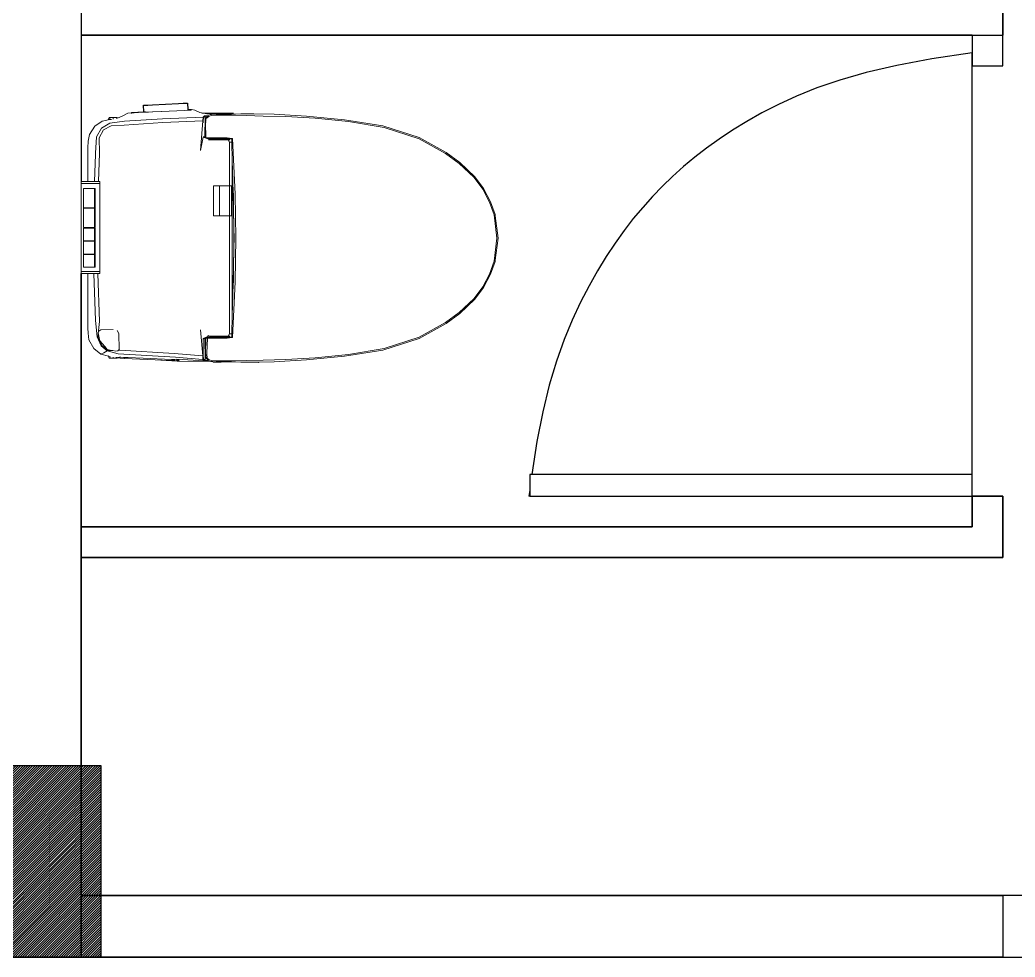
# Model space of a CAD drawing. Header units: millimetres. Extents: x 6923 to 14208, y 3430 to 4414.
# Drawn here: x 9152.6 to 9225.6, y 4097.4 to 4166.1 of the extents above; entities that cross this region are included whole.
import ezdxf

# ---------------------------------------------------------------- set-up
doc = ezdxf.new("R2010")
doc.units = ezdxf.units.MM
doc.linetypes.add('DASHED2', pattern=[0.375, 0.25, -0.125])
for name, color, linetype, lineweight in [('door', 104, 'Continuous', 25), ('Furniture', 252, 'Continuous', 0), ('wall', 160, 'Continuous', 35)]:
    doc.layers.add(name, color=color, linetype=linetype, lineweight=lineweight)
doc.layers.add('GRID LINE', color=12, linetype='DASHED2')
doc.layers.add('SectionCutEdges', color=7, linetype='Continuous')

msp = doc.modelspace()

# ---------------------------------------------------------------- hatches: boundary and pattern name
at = {"layer": 'GRID LINE', "linetype": 'DASHED2'}
h = msp.add_hatch(dxfattribs=at)
h.set_pattern_fill('ANSI31', color=5)
h.set_pattern_definition([(45, (-6277.06887, 3611.32997), (-0.0883883476, 0.0883883476), [])])
h.paths.add_polyline_path([(9147.76, 4111.41), (9147.76, 4106.409), (9147.76, 4101.905), (9146.606, 4101.905), (9146.606, 4097.41), (9156.76, 4097.41), (9156.76, 4111.41)])
h.paths.add_polyline_path([(9147.76, 4111.41), (9146.606, 4111.41), (9146.606, 4101.905), (9147.76, 4101.905), (9147.76, 4106.409)], flags=17)
h.paths.add_polyline_path([(9158.606, 4111.41), (9156.76, 4111.41), (9156.76, 4097.41), (9158.606, 4097.41)])

# ---------------------------------------------------------------- linework, layer by layer
for p, q in [((9161.691, 4159.833), (9161.78, 4159.837)), ((9161.718, 4159.345), (9161.691, 4159.833)), ((9161.78, 4159.837), (9162.025, 4159.849)), ((9162.025, 4159.849), (9162.359, 4159.865)), ((9162.359, 4159.865), (9164.261, 4159.958)), ((9164.261, 4159.958), (9164.595, 4159.974)), ((9164.595, 4159.974), (9164.84, 4159.986)), ((9164.84, 4159.986), (9164.929, 4159.99)), ((9164.929, 4159.99), (9164.956, 4159.519))]:
    msp.add_line(p, q)
at = {"layer": 'door'}
for p, q in [((9222.449, 4164.962), (9222.449, 4162.71)), ((9222.449, 4164.962), (9224.701, 4164.962)), ((9224.701, 4162.71), (9224.701, 4164.962)), ((9222.449, 4131.181), (9222.449, 4163.668)), ((9222.449, 4162.71), (9224.701, 4162.71)), ((9190.02, 4132.758), (9190.02, 4131.181)), ((9222.449, 4132.758), (9190.02, 4132.758)), ((9190.02, 4131.619), (9189.962, 4131.181)), ((9190.02, 4131.181), (9189.962, 4131.181)), ((9190.02, 4131.181), (9222.449, 4131.181)), ((9226.503, 4101.905), (9224.701, 4101.905)), ((9224.701, 4101.905), (9224.701, 4097.401)), ((9224.701, 4097.401), (9226.953, 4097.401))]:
    msp.add_line(p, q, dxfattribs=at)
msp.add_lwpolyline([(9222.449, 4163.668), (9219.5, 4163.23), (9216.928, 4162.748), (9214.692, 4162.23), (9212.748, 4161.679), (9211.054, 4161.102), (9209.568, 4160.504), (9208.245, 4159.89), (9207.043, 4159.266), (9205.926, 4158.637), (9204.881, 4158), (9203.901, 4157.354), (9202.979, 4156.695), (9202.109, 4156.023), (9201.283, 4155.333), (9200.495, 4154.623), (9199.739, 4153.892), (9199.007, 4153.135), (9198.298, 4152.348), (9197.608, 4151.522), (9196.935, 4150.651), (9196.277, 4149.729), (9195.63, 4148.749), (9194.994, 4147.704), (9194.364, 4146.587), (9193.741, 4145.389), (9193.13, 4144.088), (9192.539, 4142.659), (9191.977, 4141.079), (9191.451, 4139.323), (9190.97, 4137.367), (9190.54, 4135.187), (9190.17, 4132.758)], dxfattribs=at)
at = {"layer": 'Furniture'}
for p, q in [((9160.146, 4159.031), (9160.547, 4159.252)), ((9160.547, 4159.252), (9160.789, 4159.288)), ((9160.789, 4159.288), (9160.824, 4159.263)), ((9160.79, 4159.231), (9160.79, 4159.227)), ((9160.823, 4159.23), (9160.823, 4159.235)), ((9160.824, 4159.263), (9160.825, 4159.297)), ((9160.824, 4159.263), (9160.84, 4159.251)), ((9160.825, 4159.297), (9161.718, 4159.345)), ((9160.825, 4159.297), (9160.846, 4159.295)), ((9160.84, 4159.251), (9161.023, 4159.278)), ((9160.846, 4159.295), (9160.884, 4159.293)), ((9160.884, 4159.293), (9160.954, 4159.292)), ((9161.023, 4159.278), (9161.322, 4159.302)), ((9161.322, 4159.302), (9161.191, 4159.297)), ((9161.328, 4159.303), (9161.322, 4159.302)), ((9161.328, 4159.303), (9161.333, 4159.303)), ((9161.333, 4159.303), (9161.72, 4159.321)), ((9161.719, 4159.34), (9161.718, 4159.345)), ((9161.719, 4159.34), (9161.808, 4159.343)), ((9161.72, 4159.321), (9161.72, 4159.324)), ((9161.72, 4159.321), (9161.809, 4159.324)), ((9161.808, 4159.343), (9161.834, 4159.344)), ((9161.809, 4159.324), (9162.054, 4159.335)), ((9162.054, 4159.335), (9162.358, 4159.349)), ((9162.388, 4159.35), (9162.358, 4159.349)), ((9163.012, 4159.378), (9162.388, 4159.35)), ((9162.388, 4159.35), (9162.388, 4159.352)), ((9163.012, 4159.378), (9163.05, 4159.379)), ((9163.05, 4159.379), (9164.681, 4159.445)), ((9164.681, 4159.445), (9165.008, 4159.462)), ((9164.956, 4159.519), (9165.188, 4159.531)), ((9164.956, 4159.519), (9164.956, 4159.517)), ((9164.956, 4159.517), (9164.957, 4159.507)), ((9164.958, 4159.483), (9164.958, 4159.481)), ((9165.008, 4159.462), (9165.019, 4159.463)), ((9165.019, 4159.463), (9165.146, 4159.475)), ((9165.019, 4159.463), (9165.068, 4159.473)), ((9165.068, 4159.473), (9165.118, 4159.49)), ((9165.118, 4159.49), (9165.156, 4159.51)), ((9165.159, 4159.481), (9165.146, 4159.475)), ((9165.156, 4159.51), (9165.188, 4159.531)), ((9165.181, 4159.49), (9165.159, 4159.481)), ((9165.194, 4159.496), (9165.181, 4159.49)), ((9165.188, 4159.531), (9165.194, 4159.496)), ((9165.236, 4159.514), (9165.194, 4159.496)), ((9165.236, 4159.514), (9165.471, 4159.484)), ((9165.471, 4159.484), (9165.837, 4159.302)), ((9165.837, 4159.302), (9166.074, 4159.255)), ((9165.996, 4159.255), (9165.979, 4159.255)), ((9165.979, 4159.255), (9165.997, 4159.255)), ((9166.041, 4159.255), (9165.996, 4159.255)), ((9165.997, 4159.255), (9166.041, 4159.255)), ((9166.041, 4159.255), (9166.074, 4159.255)), ((9166.166, 4159.068), (9166.062, 4158.965)), ((9166.074, 4159.255), (9166.334, 4159.204)), ((9166.074, 4159.255), (9168.289, 4159.255)), ((9166.474, 4159.082), (9166.166, 4159.068)), ((9166.21, 4159.023), (9166.166, 4159.068)), ((9166.334, 4159.204), (9167.235, 4159.191)), ((9166.413, 4159.036), (9166.445, 4159.069)), ((9166.445, 4159.069), (9166.453, 4159.074)), ((9166.693, 4159.089), (9166.507, 4159.03)), ((9166.567, 4159.138), (9166.642, 4159.155)), ((9166.689, 4159.158), (9166.642, 4159.155)), ((9166.911, 4159.174), (9166.689, 4159.158)), ((9167.034, 4159.1), (9166.693, 4159.089)), ((9166.911, 4159.174), (9167.233, 4159.177)), ((9167.034, 4159.1), (9167.42, 4159.098)), ((9167.231, 4159.182), (9167.235, 4159.191)), ((9167.233, 4159.177), (9167.325, 4159.18)), ((9167.235, 4159.191), (9167.255, 4159.241)), ((9167.342, 4159.241), (9167.255, 4159.241)), ((9167.325, 4159.18), (9167.342, 4159.241)), ((9167.325, 4159.18), (9167.333, 4159.18)), ((9167.333, 4159.18), (9167.552, 4159.185)), ((9167.552, 4159.241), (9167.342, 4159.241)), ((9167.42, 4159.098), (9167.878, 4159.102)), ((9167.552, 4159.185), (9167.552, 4159.241)), ((9167.552, 4159.241), (9167.763, 4159.241)), ((9167.552, 4159.185), (9167.635, 4159.188)), ((9167.635, 4159.188), (9167.778, 4159.188)), ((9167.778, 4159.188), (9167.763, 4159.241)), ((9167.763, 4159.241), (9167.85, 4159.241)), ((9167.778, 4159.188), (9167.871, 4159.189)), ((9167.85, 4159.241), (9167.871, 4159.189)), ((9167.871, 4159.189), (9168.145, 4159.19)), ((9167.878, 4159.102), (9168.436, 4159.095)), ((9168.078, 4159.255), (9168.164, 4159.255)), ((9168.145, 4159.19), (9168.835, 4159.201)), ((9168.164, 4159.255), (9168.227, 4159.255)), ((9168.272, 4159.255), (9168.227, 4159.255)), ((9168.289, 4159.255), (9168.272, 4159.255)), ((9168.436, 4159.095), (9169.248, 4159.088)), ((9169.777, 4159.202), (9168.835, 4159.201)), ((9169.248, 4159.088), (9170.469, 4159.045)), ((9171.279, 4159.168), (9169.777, 4159.202)), ((9171.279, 4159.168), (9173.647, 4159.039)), ((9158.141, 4158.301), (9158.677, 4158.664)), ((9159.237, 4158.508), (9158.623, 4158.164)), ((9158.677, 4158.664), (9159.237, 4158.78)), ((9158.771, 4158.022), (9159.318, 4158.325)), ((9159.108, 4158.78), (9159.174, 4158.945)), ((9159.214, 4158.78), (9159.108, 4158.78)), ((9159.174, 4158.945), (9159.261, 4158.945)), ((9159.214, 4158.78), (9159.261, 4158.945)), ((9159.237, 4158.78), (9159.214, 4158.78)), ((9159.237, 4158.78), (9159.342, 4158.78)), ((9160.312, 4158.661), (9159.237, 4158.508)), ((9159.261, 4158.945), (9159.472, 4158.945)), ((9159.318, 4158.325), (9160.276, 4158.377)), ((9159.472, 4158.805), (9159.472, 4158.945)), ((9159.682, 4158.945), (9159.472, 4158.945)), ((9159.769, 4158.945), (9159.682, 4158.945)), ((9159.707, 4158.857), (9159.682, 4158.945)), ((9159.769, 4158.945), (9159.788, 4158.897)), ((9159.788, 4158.897), (9160.146, 4159.031)), ((9159.794, 4158.882), (9159.788, 4158.897)), ((9160.276, 4158.377), (9163.114, 4158.557)), ((9163.08, 4158.835), (9160.312, 4158.661)), ((9166.062, 4158.965), (9163.08, 4158.835)), ((9163.114, 4158.557), (9166.06, 4158.682)), ((9166.06, 4158.682), (9165.873, 4156.526)), ((9166.062, 4158.965), (9166.06, 4158.682)), ((9166.082, 4158.544), (9166.061, 4158.543)), ((9166.109, 4158.924), (9166.062, 4158.965)), ((9166.081, 4158.646), (9166.109, 4158.924)), ((9166.082, 4158.544), (9166.081, 4158.646)), ((9166.109, 4158.924), (9166.21, 4159.023)), ((9166.21, 4159.023), (9166.203, 4157.481)), ((9166.21, 4159.023), (9166.408, 4159.031)), ((9166.292, 4158.913), (9166.247, 4158.546)), ((9166.247, 4158.546), (9166.263, 4157.454)), ((9166.292, 4158.913), (9166.408, 4159.031)), ((9166.374, 4158.907), (9166.292, 4158.913)), ((9166.342, 4158.584), (9166.332, 4158.584)), ((9166.335, 4158.556), (9166.34, 4158.556)), ((9166.374, 4158.907), (9166.507, 4159.03)), ((9166.408, 4159.031), (9166.413, 4159.036)), ((9170.469, 4159.045), (9172.134, 4159.004)), ((9172.134, 4159.004), (9174.279, 4158.887)), ((9173.647, 4159.039), (9176.446, 4158.764)), ((9174.279, 4158.887), (9176.734, 4158.634)), ((9179.243, 4158.323), (9176.446, 4158.764)), ((9176.734, 4158.634), (9179.333, 4158.207)), ((9181.918, 4157.466), (9179.243, 4158.323)), ((9157.64, 4157.212), (9157.744, 4157.693)), ((9157.744, 4157.693), (9158.141, 4158.301)), ((9158.623, 4158.164), (9158.251, 4157.514)), ((9158.447, 4157.449), (9158.771, 4158.022)), ((9179.333, 4158.207), (9181.913, 4157.366)), ((9157.607, 4156.719), (9157.64, 4157.212)), ((9158.251, 4157.514), (9158.188, 4156.333)), ((9158.477, 4156.309), (9158.447, 4157.449)), ((9165.873, 4156.526), (9166.062, 4157.505)), ((9166.062, 4157.505), (9166.095, 4157.53)), ((9166.062, 4157.505), (9166.48, 4157.335)), ((9166.112, 4157.522), (9166.095, 4157.53)), ((9166.114, 4157.521), (9166.112, 4157.522)), ((9166.119, 4157.519), (9166.114, 4157.521)), ((9166.203, 4157.481), (9166.119, 4157.519)), ((9166.263, 4157.454), (9166.203, 4157.481)), ((9166.284, 4157.444), (9166.263, 4157.454)), ((9166.295, 4157.444), (9166.284, 4157.444)), ((9166.31, 4157.432), (9166.284, 4157.444)), ((9166.357, 4157.426), (9166.295, 4157.444)), ((9166.357, 4157.444), (9166.295, 4157.444)), ((9166.357, 4157.42), (9166.31, 4157.432)), ((9166.357, 4157.411), (9166.31, 4157.432)), ((9166.389, 4157.444), (9166.357, 4157.444)), ((9166.404, 4157.39), (9166.357, 4157.411)), ((9166.663, 4157.444), (9166.389, 4157.444)), ((9166.48, 4157.355), (9166.404, 4157.39)), ((9166.486, 4157.39), (9166.404, 4157.39)), ((9166.48, 4157.355), (9166.48, 4157.335)), ((9166.48, 4157.335), (9166.48, 4157.31)), ((9166.48, 4157.31), (9166.48, 4157.302)), ((9166.48, 4157.302), (9166.48, 4157.29)), ((9166.48, 4157.29), (9166.48, 4157.264)), ((9166.56, 4157.289), (9166.48, 4157.29)), ((9166.527, 4157.378), (9166.486, 4157.39)), ((9166.486, 4157.39), (9166.502, 4157.39)), ((9166.629, 4157.39), (9166.502, 4157.39)), ((9166.644, 4157.378), (9166.527, 4157.378)), ((9166.57, 4157.289), (9166.56, 4157.289)), ((9167.237, 4157.297), (9166.57, 4157.289)), ((9166.632, 4157.39), (9166.629, 4157.39)), ((9166.794, 4157.39), (9166.632, 4157.39)), ((9166.685, 4157.378), (9166.644, 4157.378)), ((9167.007, 4157.444), (9166.663, 4157.444)), ((9166.882, 4157.378), (9166.685, 4157.378)), ((9166.843, 4157.39), (9166.794, 4157.39)), ((9166.904, 4157.39), (9166.843, 4157.39)), ((9167.166, 4157.378), (9166.882, 4157.378)), ((9166.999, 4157.39), (9166.904, 4157.39)), ((9167.138, 4157.39), (9166.999, 4157.39)), ((9167.007, 4157.444), (9167.345, 4157.444)), ((9167.119, 4157.31), (9167.019, 4157.31)), ((9167.119, 4157.31), (9167.994, 4157.297)), ((9167.406, 4157.39), (9167.138, 4157.39)), ((9167.493, 4157.378), (9167.166, 4157.378)), ((9167.9, 4157.289), (9167.237, 4157.297)), ((9167.345, 4157.444), (9167.837, 4157.444)), ((9167.427, 4157.39), (9167.406, 4157.39)), ((9167.467, 4157.39), (9167.427, 4157.39)), ((9167.554, 4157.39), (9167.467, 4157.39)), ((9167.738, 4157.378), (9167.493, 4157.378)), ((9167.756, 4157.39), (9167.554, 4157.39)), ((9168.165, 4157.371), (9167.738, 4157.378)), ((9167.843, 4157.39), (9167.756, 4157.39)), ((9167.837, 4157.444), (9168.175, 4157.397)), ((9167.994, 4157.297), (9167.9, 4157.289)), ((9168.004, 4157.13), (9167.9, 4157.289)), ((9168.022, 4157.297), (9167.994, 4157.297)), ((9168.004, 4157.13), (9168.004, 4153.929)), ((9168.004, 4157.13), (9168.144, 4157.13)), ((9168.144, 4157.13), (9168.173, 4157.13)), ((9168.175, 4157.397), (9168.165, 4157.371)), ((9168.172, 4157.147), (9168.165, 4157.371)), ((9168.173, 4157.13), (9168.172, 4157.147)), ((9168.21, 4155.797), (9168.173, 4157.13)), ((9168.175, 4157.397), (9168.184, 4157.395)), ((9168.184, 4157.395), (9168.217, 4157.391)), ((9168.407, 4153.314), (9168.217, 4157.391)), ((9181.913, 4157.366), (9183.837, 4156.303)), ((9183.879, 4156.377), (9181.918, 4157.466)), ((9157.607, 4154.234), (9157.607, 4156.719)), ((9158.178, 4156.227), (9158.11, 4154.234)), ((9158.188, 4156.333), (9158.178, 4156.227)), ((9158.4, 4154.234), (9158.477, 4156.309)), ((9183.837, 4156.303), (9184.85, 4155.559)), ((9184.884, 4155.634), (9183.879, 4156.377)), ((9168.21, 4155.797), (9168.206, 4155.631)), ((9168.206, 4155.111), (9168.21, 4155.797)), ((9168.206, 4155.631), (9168.206, 4155.111)), ((9168.276, 4153.462), (9168.21, 4155.797)), ((9184.85, 4155.559), (9185.94, 4154.547)), ((9185.991, 4154.592), (9184.884, 4155.634)), ((9168.2, 4153.929), (9168.206, 4155.111)), ((9157.14, 4154.234), (9157.607, 4154.234)), ((9157.14, 4154.234), (9157.14, 4154.102)), ((9158.5, 4154.102), (9157.14, 4154.102)), ((9157.14, 4154.102), (9157.14, 4153.719)), ((9157.607, 4154.234), (9157.642, 4154.234)), ((9157.642, 4154.234), (9157.65, 4154.234)), ((9157.65, 4154.234), (9157.669, 4154.234)), ((9157.669, 4154.234), (9157.692, 4154.234)), ((9157.692, 4154.234), (9157.756, 4154.234)), ((9157.756, 4154.234), (9157.873, 4154.234)), ((9157.873, 4154.234), (9157.916, 4154.234)), ((9157.916, 4154.234), (9158.097, 4154.234)), ((9158.097, 4154.234), (9158.11, 4154.234)), ((9158.11, 4154.234), (9158.2, 4154.234)), ((9158.2, 4154.234), (9158.4, 4154.234)), ((9158.4, 4154.234), (9158.5, 4154.234)), ((9158.5, 4154.102), (9158.5, 4154.234)), ((9158.5, 4153.719), (9158.5, 4154.102)), ((9185.94, 4154.547), (9186.573, 4153.692)), ((9186.619, 4153.743), (9185.991, 4154.592)), ((9157.14, 4153.719), (9157.14, 4147.993)), ((9158.096, 4153.743), (9157.308, 4153.743)), ((9157.308, 4153.719), (9157.308, 4153.743)), ((9157.308, 4152.317), (9157.308, 4153.719)), ((9158.096, 4153.743), (9158.146, 4153.743)), ((9158.096, 4153.719), (9158.096, 4153.743)), ((9158.096, 4152.317), (9158.096, 4153.719)), ((9158.146, 4153.743), (9158.146, 4153.719)), ((9158.146, 4153.719), (9158.146, 4152.317)), ((9158.5, 4150.121), (9158.5, 4153.719)), ((9166.842, 4151.722), (9166.842, 4153.929)), ((9166.842, 4153.929), (9167.253, 4153.929)), ((9167.253, 4153.929), (9167.262, 4153.929)), ((9167.262, 4151.722), (9167.262, 4153.929)), ((9167.262, 4153.929), (9168.004, 4153.929)), ((9168.004, 4153.929), (9168.014, 4153.929)), ((9168.014, 4151.722), (9168.014, 4153.929)), ((9168.014, 4153.929), (9168.143, 4153.929)), ((9168.143, 4153.929), (9168.156, 4153.929)), ((9168.156, 4153.929), (9168.2, 4153.929)), ((9168.156, 4151.722), (9168.156, 4153.929)), ((9168.197, 4153.434), (9168.2, 4153.929)), ((9168.199, 4151.722), (9168.197, 4153.434)), ((9168.277, 4153.4), (9168.276, 4153.462)), ((9168.297, 4152.212), (9168.277, 4153.4)), ((9168.291, 4153.395), (9168.307, 4152.356)), ((9168.465, 4150.103), (9168.407, 4153.314)), ((9186.573, 4153.692), (9187.077, 4152.742)), ((9187.138, 4152.761), (9186.619, 4153.743)), ((9187.077, 4152.742), (9187.409, 4151.808)), ((9187.472, 4151.831), (9187.138, 4152.761)), ((9158.096, 4152.317), (9157.308, 4152.317)), ((9158.096, 4152.287), (9157.308, 4152.287)), ((9157.308, 4150.861), (9157.308, 4152.287)), ((9158.146, 4152.317), (9158.096, 4152.317)), ((9158.096, 4150.861), (9158.096, 4152.287)), ((9158.096, 4152.287), (9158.146, 4152.287)), ((9158.146, 4152.287), (9158.146, 4150.861)), ((9168.321, 4150.79), (9168.297, 4152.212)), ((9168.307, 4152.356), (9168.33, 4150.79)), ((9187.409, 4151.808), (9187.613, 4150.103)), ((9187.472, 4151.831), (9187.487, 4151.727)), ((9167.253, 4151.722), (9166.842, 4151.722)), ((9167.262, 4151.722), (9167.253, 4151.722)), ((9168.004, 4151.722), (9167.262, 4151.722)), ((9168.004, 4151.722), (9168.004, 4143.077)), ((9168.014, 4151.722), (9168.004, 4151.722)), ((9168.143, 4151.722), (9168.014, 4151.722)), ((9168.156, 4151.722), (9168.143, 4151.722)), ((9168.199, 4151.722), (9168.156, 4151.722)), ((9168.2, 4150.79), (9168.199, 4151.722)), ((9187.487, 4151.727), (9187.697, 4150.103)), ((9158.096, 4150.861), (9157.308, 4150.861)), ((9158.096, 4150.835), (9157.308, 4150.835)), ((9157.308, 4149.893), (9157.308, 4150.835)), ((9158.146, 4150.861), (9158.096, 4150.861)), ((9158.096, 4149.893), (9158.096, 4150.835)), ((9158.096, 4150.835), (9158.146, 4150.835)), ((9158.146, 4150.835), (9158.146, 4149.893)), ((9168.2, 4150.376), (9168.2, 4150.79)), ((9168.2, 4150.104), (9168.2, 4150.376)), ((9168.332, 4150.103), (9168.321, 4150.79)), ((9168.33, 4150.79), (9168.341, 4150.103)), ((9158.096, 4149.893), (9157.308, 4149.893)), ((9158.096, 4149.872), (9157.308, 4149.872)), ((9157.308, 4148.93), (9157.308, 4149.872)), ((9158.146, 4149.893), (9158.096, 4149.893)), ((9158.096, 4148.93), (9158.096, 4149.872)), ((9158.096, 4149.872), (9158.146, 4149.872)), ((9158.146, 4149.872), (9158.146, 4148.93)), ((9158.5, 4147.993), (9158.5, 4150.121)), ((9168.2, 4149.417), (9168.2, 4150.104)), ((9168.321, 4149.417), (9168.332, 4150.103)), ((9168.341, 4150.103), (9168.33, 4149.417)), ((9168.407, 4146.893), (9168.465, 4150.103)), ((9187.613, 4150.103), (9187.409, 4148.399)), ((9187.697, 4150.103), (9187.487, 4148.48)), ((9158.096, 4148.93), (9157.308, 4148.93)), ((9158.096, 4148.899), (9157.308, 4148.899)), ((9157.308, 4147.993), (9157.308, 4148.899)), ((9158.146, 4148.93), (9158.096, 4148.93)), ((9158.096, 4148.899), (9158.146, 4148.899)), ((9158.096, 4147.993), (9158.096, 4148.899)), ((9158.146, 4148.899), (9158.146, 4147.993)), ((9168.197, 4146.773), (9168.2, 4149.417)), ((9168.297, 4147.995), (9168.321, 4149.417)), ((9168.33, 4149.417), (9168.307, 4147.851)), ((9187.409, 4148.399), (9187.077, 4147.465)), ((9187.138, 4147.445), (9187.472, 4148.376)), ((9187.487, 4148.48), (9187.472, 4148.376)), ((9157.14, 4147.993), (9157.14, 4147.646)), ((9157.14, 4147.646), (9158.5, 4147.646)), ((9157.14, 4147.646), (9157.14, 4147.495)), ((9157.14, 4147.495), (9157.607, 4147.495)), ((9157.308, 4147.957), (9157.308, 4147.993)), ((9158.096, 4147.957), (9157.308, 4147.957)), ((9157.607, 4143.494), (9157.607, 4147.495)), ((9157.607, 4147.495), (9157.62, 4147.495)), ((9157.62, 4147.495), (9157.653, 4147.495)), ((9157.653, 4147.495), (9157.676, 4147.495)), ((9157.676, 4147.495), (9157.723, 4147.495)), ((9157.723, 4147.495), (9157.767, 4147.495)), ((9157.767, 4147.495), (9157.845, 4147.495)), ((9157.845, 4147.495), (9157.93, 4147.495)), ((9157.93, 4147.495), (9158.035, 4147.495)), ((9158.035, 4147.495), (9158.058, 4147.495)), ((9158.058, 4147.495), (9158.173, 4144.048)), ((9158.058, 4147.495), (9158.185, 4147.495)), ((9158.096, 4147.957), (9158.096, 4147.993)), ((9158.146, 4147.957), (9158.096, 4147.957)), ((9158.146, 4147.993), (9158.146, 4147.957)), ((9158.185, 4147.495), (9158.342, 4147.495)), ((9158.47, 4143.973), (9158.342, 4147.495)), ((9158.342, 4147.495), (9158.5, 4147.495)), ((9158.5, 4147.646), (9158.5, 4147.993)), ((9158.5, 4147.495), (9158.5, 4147.646)), ((9168.277, 4146.807), (9168.297, 4147.995)), ((9168.307, 4147.851), (9168.291, 4146.812)), ((9187.077, 4147.465), (9186.573, 4146.515)), ((9186.619, 4146.464), (9187.138, 4147.445)), ((9168.206, 4145.096), (9168.197, 4146.773)), ((9168.21, 4144.41), (9168.276, 4146.745)), ((9168.217, 4142.816), (9168.407, 4146.893)), ((9168.276, 4146.745), (9168.277, 4146.807)), ((9186.573, 4146.515), (9185.94, 4145.66)), ((9185.991, 4145.615), (9186.619, 4146.464)), ((9185.94, 4145.66), (9184.85, 4144.648)), ((9184.884, 4144.573), (9185.991, 4145.615)), ((9168.206, 4145.096), (9168.206, 4144.575)), ((9168.21, 4144.41), (9168.206, 4145.096)), ((9168.206, 4144.575), (9168.21, 4144.41)), ((9184.85, 4144.648), (9183.837, 4143.903)), ((9183.879, 4143.829), (9184.884, 4144.573)), ((9158.173, 4144.048), (9158.293, 4142.851)), ((9158.342, 4142.865), (9158.47, 4143.973)), ((9168.21, 4144.41), (9168.172, 4143.077)), ((9183.837, 4143.903), (9181.913, 4142.841)), ((9181.918, 4142.741), (9183.879, 4143.829)), ((9157.634, 4143.136), (9157.607, 4143.494)), ((9157.688, 4142.638), (9157.634, 4143.136)), ((9158.381, 4143.165), (9158.438, 4143.299)), ((9158.432, 4142.901), (9158.381, 4143.165)), ((9158.438, 4143.299), (9158.566, 4143.374)), ((9158.566, 4143.374), (9159.463, 4143.405)), ((9159.766, 4143.323), (9159.88, 4143.102)), ((9159.88, 4143.102), (9159.92, 4141.94)), ((9165.872, 4143.377), (9166.04, 4141.468)), ((9167.9, 4142.918), (9168.004, 4143.077)), ((9168.143, 4143.077), (9168.004, 4143.077)), ((9168.172, 4143.077), (9168.143, 4143.077)), ((9168.165, 4142.836), (9168.172, 4143.06)), ((9168.172, 4143.06), (9168.172, 4143.077)), ((9158.052, 4142.013), (9157.688, 4142.638)), ((9158.293, 4142.851), (9158.342, 4142.865)), ((9158.293, 4142.851), (9158.593, 4142.198)), ((9158.633, 4142.228), (9158.342, 4142.865)), ((9158.453, 4142.798), (9158.432, 4142.901)), ((9158.476, 4142.68), (9158.453, 4142.798)), ((9158.498, 4142.568), (9158.476, 4142.68)), ((9158.861, 4142.146), (9158.498, 4142.568)), ((9166.427, 4142.893), (9166.061, 4142.733)), ((9166.095, 4142.718), (9166.061, 4142.733)), ((9166.065, 4141.662), (9166.061, 4142.733)), ((9166.095, 4142.718), (9166.111, 4142.725)), ((9166.111, 4142.725), (9166.113, 4142.726)), ((9166.113, 4142.726), (9166.171, 4142.75)), ((9166.171, 4142.75), (9166.202, 4142.763)), ((9166.202, 4142.763), (9166.284, 4142.797)), ((9166.202, 4142.763), (9166.209, 4141.141)), ((9166.263, 4142.763), (9166.247, 4141.661)), ((9166.263, 4142.763), (9166.284, 4142.768)), ((9166.263, 4142.763), (9166.284, 4142.763)), ((9166.284, 4142.797), (9166.331, 4142.817)), ((9166.284, 4142.797), (9166.284, 4142.768)), ((9166.284, 4142.768), (9166.357, 4142.786)), ((9166.284, 4142.768), (9166.284, 4142.763)), ((9166.284, 4142.763), (9166.295, 4142.763)), ((9166.295, 4142.763), (9166.357, 4142.78)), ((9166.295, 4142.763), (9166.357, 4142.763)), ((9166.331, 4142.817), (9166.421, 4142.855)), ((9166.331, 4142.817), (9166.357, 4142.817)), ((9166.389, 4142.763), (9166.338, 4141.671)), ((9166.486, 4142.817), (9166.357, 4142.817)), ((9166.357, 4142.763), (9166.389, 4142.763)), ((9166.389, 4142.763), (9166.663, 4142.763)), ((9166.421, 4142.855), (9166.427, 4142.893)), ((9166.428, 4142.916), (9166.427, 4142.893)), ((9166.428, 4142.985), (9166.428, 4142.957)), ((9166.428, 4142.957), (9166.428, 4142.916)), ((9166.428, 4142.916), (9166.57, 4142.918)), ((9166.486, 4142.817), (9166.527, 4142.829)), ((9166.502, 4142.817), (9166.486, 4142.817)), ((9166.502, 4142.817), (9166.629, 4142.817)), ((9166.527, 4142.829), (9166.67, 4142.829)), ((9166.57, 4142.918), (9166.588, 4142.918)), ((9166.588, 4142.918), (9167.237, 4142.91)), ((9166.629, 4142.817), (9166.632, 4142.817)), ((9166.632, 4142.817), (9166.794, 4142.817)), ((9166.663, 4142.763), (9167.007, 4142.763)), ((9166.67, 4142.829), (9166.685, 4142.829)), ((9166.685, 4142.829), (9166.882, 4142.829)), ((9166.794, 4142.817), (9166.843, 4142.817)), ((9166.843, 4142.817), (9166.904, 4142.817)), ((9166.882, 4142.829), (9167.166, 4142.829)), ((9166.904, 4142.817), (9166.999, 4142.817)), ((9166.999, 4142.817), (9167.138, 4142.817)), ((9167.345, 4142.763), (9167.007, 4142.763)), ((9167.019, 4142.897), (9167.119, 4142.897)), ((9167.119, 4142.897), (9167.86, 4142.908)), ((9167.138, 4142.817), (9167.406, 4142.817)), ((9167.166, 4142.829), (9167.493, 4142.829)), ((9167.237, 4142.91), (9167.858, 4142.918)), ((9167.837, 4142.763), (9167.345, 4142.763)), ((9167.406, 4142.817), (9167.427, 4142.817)), ((9167.427, 4142.817), (9167.467, 4142.817)), ((9167.467, 4142.817), (9167.554, 4142.817)), ((9167.493, 4142.829), (9167.738, 4142.829)), ((9167.554, 4142.817), (9167.756, 4142.817)), ((9167.738, 4142.829), (9167.878, 4142.831)), ((9167.756, 4142.817), (9167.843, 4142.817)), ((9168.175, 4142.81), (9167.837, 4142.763)), ((9167.858, 4142.918), (9167.9, 4142.918)), ((9167.86, 4142.908), (9167.994, 4142.91)), ((9167.878, 4142.831), (9168.165, 4142.836)), ((9167.9, 4142.918), (9167.994, 4142.91)), ((9167.994, 4142.91), (9168.022, 4142.91)), ((9168.165, 4142.836), (9168.175, 4142.81)), ((9168.184, 4142.812), (9168.175, 4142.81)), ((9168.217, 4142.816), (9168.184, 4142.812)), ((9179.243, 4141.884), (9181.918, 4142.741)), ((9181.913, 4142.841), (9179.333, 4142)), ((9158.558, 4141.598), (9158.052, 4142.013)), ((9158.558, 4141.598), (9158.796, 4141.685)), ((9159.12, 4141.436), (9158.558, 4141.598)), ((9158.593, 4142.198), (9159.038, 4141.824)), ((9159.063, 4141.867), (9158.633, 4142.228)), ((9158.796, 4141.685), (9159.038, 4141.824)), ((9159.045, 4141.932), (9158.861, 4142.146)), ((9159.063, 4141.867), (9159.038, 4141.824)), ((9159.038, 4141.824), (9159.853, 4141.604)), ((9159.344, 4141.869), (9159.045, 4141.932)), ((9159.344, 4141.869), (9159.063, 4141.867)), ((9159.452, 4141.847), (9159.344, 4141.869)), ((9159.667, 4141.802), (9159.452, 4141.847)), ((9159.806, 4141.826), (9159.667, 4141.802)), ((9159.849, 4141.869), (9159.806, 4141.826)), ((9159.854, 4141.874), (9159.849, 4141.869)), ((9159.853, 4141.604), (9164.034, 4141.358)), ((9159.895, 4141.915), (9159.854, 4141.874)), ((9159.961, 4141.875), (9159.854, 4141.874)), ((9159.92, 4141.94), (9159.895, 4141.915)), ((9163.937, 4141.637), (9159.961, 4141.875)), ((9166.04, 4141.468), (9163.937, 4141.637)), ((9166.065, 4141.662), (9166.071, 4141.661)), ((9166.066, 4141.503), (9166.065, 4141.662)), ((9166.247, 4141.661), (9166.292, 4141.294)), ((9166.332, 4141.623), (9166.342, 4141.623)), ((9166.34, 4141.651), (9166.335, 4141.651)), ((9166.34, 4141.651), (9166.338, 4141.671)), ((9166.342, 4141.623), (9166.34, 4141.651)), ((9166.374, 4141.299), (9166.342, 4141.623)), ((9176.734, 4141.573), (9174.279, 4141.32)), ((9176.446, 4141.443), (9179.243, 4141.884)), ((9179.333, 4142), (9176.734, 4141.573)), ((9159.12, 4141.436), (9159.108, 4141.464)), ((9159.174, 4141.3), (9159.12, 4141.436)), ((9159.261, 4141.3), (9159.174, 4141.3)), ((9159.261, 4141.3), (9159.22, 4141.447)), ((9159.472, 4141.3), (9159.261, 4141.3)), ((9159.472, 4141.3), (9159.472, 4141.378)), ((9159.682, 4141.3), (9159.472, 4141.3)), ((9159.682, 4141.3), (9159.693, 4141.339)), ((9159.769, 4141.3), (9159.682, 4141.3)), ((9159.693, 4141.339), (9159.695, 4141.347)), ((9159.783, 4141.334), (9159.693, 4141.339)), ((9159.695, 4141.347), (9159.699, 4141.359)), ((9159.734, 4141.321), (9159.781, 4141.33)), ((9159.767, 4141.31), (9159.734, 4141.321)), ((9159.773, 4141.31), (9159.767, 4141.31)), ((9159.773, 4141.31), (9159.769, 4141.3)), ((9159.978, 4141.293), (9159.773, 4141.31)), ((9159.783, 4141.334), (9159.781, 4141.33)), ((9159.781, 4141.33), (9159.796, 4141.333)), ((9159.787, 4141.345), (9159.783, 4141.334)), ((9159.796, 4141.333), (9159.783, 4141.334)), ((9159.789, 4141.35), (9159.787, 4141.345)), ((9159.796, 4141.333), (9159.85, 4141.343)), ((9159.85, 4141.343), (9159.93, 4141.359)), ((9159.93, 4141.359), (9160.026, 4141.362)), ((9160.292, 4141.278), (9159.978, 4141.293)), ((9160.026, 4141.362), (9160.241, 4141.357)), ((9160.241, 4141.357), (9160.571, 4141.345)), ((9160.296, 4141.277), (9160.292, 4141.278)), ((9162.552, 4141.178), (9160.296, 4141.277)), ((9160.571, 4141.345), (9161.674, 4141.295)), ((9161.674, 4141.295), (9163.76, 4141.2)), ((9164.156, 4141.087), (9162.552, 4141.178)), ((9163.581, 4141.132), (9162.552, 4141.178)), ((9163.997, 4141.116), (9163.581, 4141.132)), ((9163.76, 4141.2), (9164.006, 4141.187)), ((9164.148, 4141.113), (9163.997, 4141.116)), ((9164.006, 4141.187), (9164.128, 4141.177)), ((9164.034, 4141.358), (9166.046, 4141.188)), ((9164.111, 4141.23), (9166.168, 4141.098)), ((9164.128, 4141.177), (9164.235, 4141.171)), ((9164.247, 4141.111), (9164.148, 4141.113)), ((9166.78, 4141.04), (9164.156, 4141.087)), ((9164.235, 4141.171), (9164.322, 4141.16)), ((9164.282, 4141.117), (9164.247, 4141.111)), ((9164.322, 4141.16), (9164.282, 4141.117)), ((9166.066, 4141.503), (9166.04, 4141.468)), ((9166.04, 4141.468), (9166.046, 4141.188)), ((9166.046, 4141.188), (9166.095, 4141.227)), ((9166.046, 4141.188), (9166.168, 4141.098)), ((9166.095, 4141.227), (9166.066, 4141.503)), ((9166.209, 4141.141), (9166.095, 4141.227)), ((9166.209, 4141.141), (9166.168, 4141.098)), ((9166.168, 4141.098), (9166.566, 4141.085)), ((9166.453, 4141.133), (9166.209, 4141.141)), ((9166.292, 4141.294), (9166.374, 4141.299)), ((9166.445, 4141.138), (9166.292, 4141.294)), ((9166.507, 4141.176), (9166.374, 4141.299)), ((9166.453, 4141.133), (9166.445, 4141.138)), ((9166.457, 4141.132), (9166.453, 4141.133)), ((9166.507, 4141.176), (9166.693, 4141.118)), ((9166.638, 4141.053), (9166.566, 4141.085)), ((9166.64, 4141.053), (9166.638, 4141.053)), ((9166.642, 4141.052), (9166.64, 4141.053)), ((9166.642, 4141.052), (9166.714, 4141.047)), ((9166.693, 4141.118), (9167.034, 4141.107)), ((9166.714, 4141.047), (9166.779, 4141.042)), ((9166.78, 4141.04), (9166.779, 4141.042)), ((9166.779, 4141.042), (9166.821, 4141.039)), ((9166.821, 4141.039), (9166.78, 4141.04)), ((9166.795, 4141.002), (9166.78, 4141.04)), ((9166.883, 4141.002), (9166.795, 4141.002)), ((9166.821, 4141.039), (9166.873, 4141.036)), ((9166.883, 4141.002), (9166.873, 4141.036)), ((9166.873, 4141.036), (9166.911, 4141.033)), ((9167.093, 4141.002), (9166.883, 4141.002)), ((9167.093, 4141.031), (9166.911, 4141.033)), ((9167.42, 4141.109), (9167.034, 4141.107)), ((9167.093, 4141.002), (9167.093, 4141.031)), ((9167.233, 4141.03), (9167.093, 4141.031)), ((9167.303, 4141.002), (9167.093, 4141.002)), ((9167.311, 4141.028), (9167.233, 4141.03)), ((9167.303, 4141.002), (9167.311, 4141.028)), ((9167.391, 4141.002), (9167.303, 4141.002)), ((9167.4, 4141.025), (9167.311, 4141.028)), ((9167.4, 4141.025), (9167.391, 4141.002)), ((9167.635, 4141.019), (9167.4, 4141.025)), ((9167.878, 4141.104), (9167.42, 4141.109)), ((9168.145, 4141.017), (9167.635, 4141.019)), ((9168.436, 4141.111), (9167.878, 4141.104)), ((9168.835, 4141.006), (9168.145, 4141.017)), ((9170.132, 4140.98), (9168.145, 4141.017)), ((9169.248, 4141.119), (9168.436, 4141.111)), ((9168.835, 4141.006), (9169.298, 4141.006)), ((9170.469, 4141.162), (9169.248, 4141.119)), ((9169.298, 4141.006), (9169.479, 4141.005)), ((9169.479, 4141.005), (9170.144, 4140.992)), ((9169.479, 4141.005), (9169.777, 4141.005)), ((9169.777, 4141.005), (9170.145, 4141.013)), ((9170.132, 4140.98), (9170.144, 4140.992)), ((9170.144, 4140.992), (9170.155, 4141.014)), ((9170.145, 4141.003), (9170.144, 4140.992)), ((9170.15, 4141.014), (9170.145, 4141.003)), ((9170.145, 4141.013), (9170.15, 4141.014)), ((9170.145, 4141.013), (9170.145, 4141.003)), ((9170.15, 4141.014), (9170.155, 4141.014)), ((9170.155, 4141.014), (9171.279, 4141.039)), ((9172.134, 4141.203), (9170.469, 4141.162)), ((9173.647, 4141.167), (9171.279, 4141.039)), ((9174.279, 4141.32), (9172.134, 4141.203)), ((9176.446, 4141.443), (9173.647, 4141.167))]:
    msp.add_line(p, q, dxfattribs=at)
at = {"layer": 'GRID LINE', "color": 5, "linetype": 'ByBlock'}
msp.add_lwpolyline([(9146.606, 4097.41), (9158.606, 4097.41), (9158.606, 4111.41), (9146.606, 4111.41)], close=True, dxfattribs=at)
at = {"layer": 'SectionCutEdges'}
for p, q in [((9157.14, 4167.214), (9157.14, 4164.962)), ((9157.14, 4164.962), (9157.14, 4154.234)), ((9222.449, 4131.181), (9222.449, 4132.758))]:
    msp.add_line(p, q, dxfattribs=at)
at = {"layer": 'wall'}
for p, q in [((9224.701, 4164.962), (9224.701, 4167.214)), ((9157.14, 4164.962), (9222.449, 4164.962)), ((9157.14, 4147.495), (9157.14, 4128.929)), ((9222.449, 4131.181), (9224.701, 4131.181)), ((9222.449, 4128.929), (9222.449, 4131.181)), ((9224.701, 4126.677), (9224.701, 4131.181)), ((9157.14, 4126.677), (9157.14, 4128.929)), ((9157.14, 4128.929), (9171.047, 4128.929)), ((9171.047, 4128.929), (9171.134, 4128.929)), ((9171.134, 4128.929), (9171.382, 4128.929)), ((9171.382, 4128.929), (9171.753, 4128.929)), ((9171.753, 4128.929), (9172.191, 4128.929)), ((9172.629, 4128.929), (9172.191, 4128.929)), ((9173, 4128.929), (9172.629, 4128.929)), ((9173.248, 4128.929), (9173, 4128.929)), ((9173.335, 4128.929), (9173.248, 4128.929)), ((9173.335, 4128.929), (9179.055, 4128.929)), ((9179.055, 4128.929), (9179.142, 4128.929)), ((9179.142, 4128.929), (9179.39, 4128.929)), ((9179.39, 4128.929), (9179.761, 4128.929)), ((9179.761, 4128.929), (9180.199, 4128.929)), ((9180.637, 4128.929), (9180.199, 4128.929)), ((9181.008, 4128.929), (9180.637, 4128.929)), ((9181.256, 4128.929), (9181.008, 4128.929)), ((9181.343, 4128.929), (9181.256, 4128.929)), ((9181.343, 4128.929), (9222.449, 4128.929)), ((9157.14, 4126.677), (9224.701, 4126.677)), ((9157.14, 4126.677), (9157.14, 4106.409)), ((9157.14, 4101.905), (9157.14, 4106.409)), ((9224.701, 4101.905), (9157.14, 4101.905)), ((9224.701, 4101.905), (9157.14, 4101.905)), ((9157.14, 4101.905), (9157.14, 4097.401)), ((9148.132, 4097.401), (9157.14, 4097.401)), ((9157.14, 4097.401), (9224.701, 4097.401)), ((9157.14, 4097.401), (9224.701, 4097.401))]:
    msp.add_line(p, q, dxfattribs=at)

doc.saveas('drawing.dxf')
